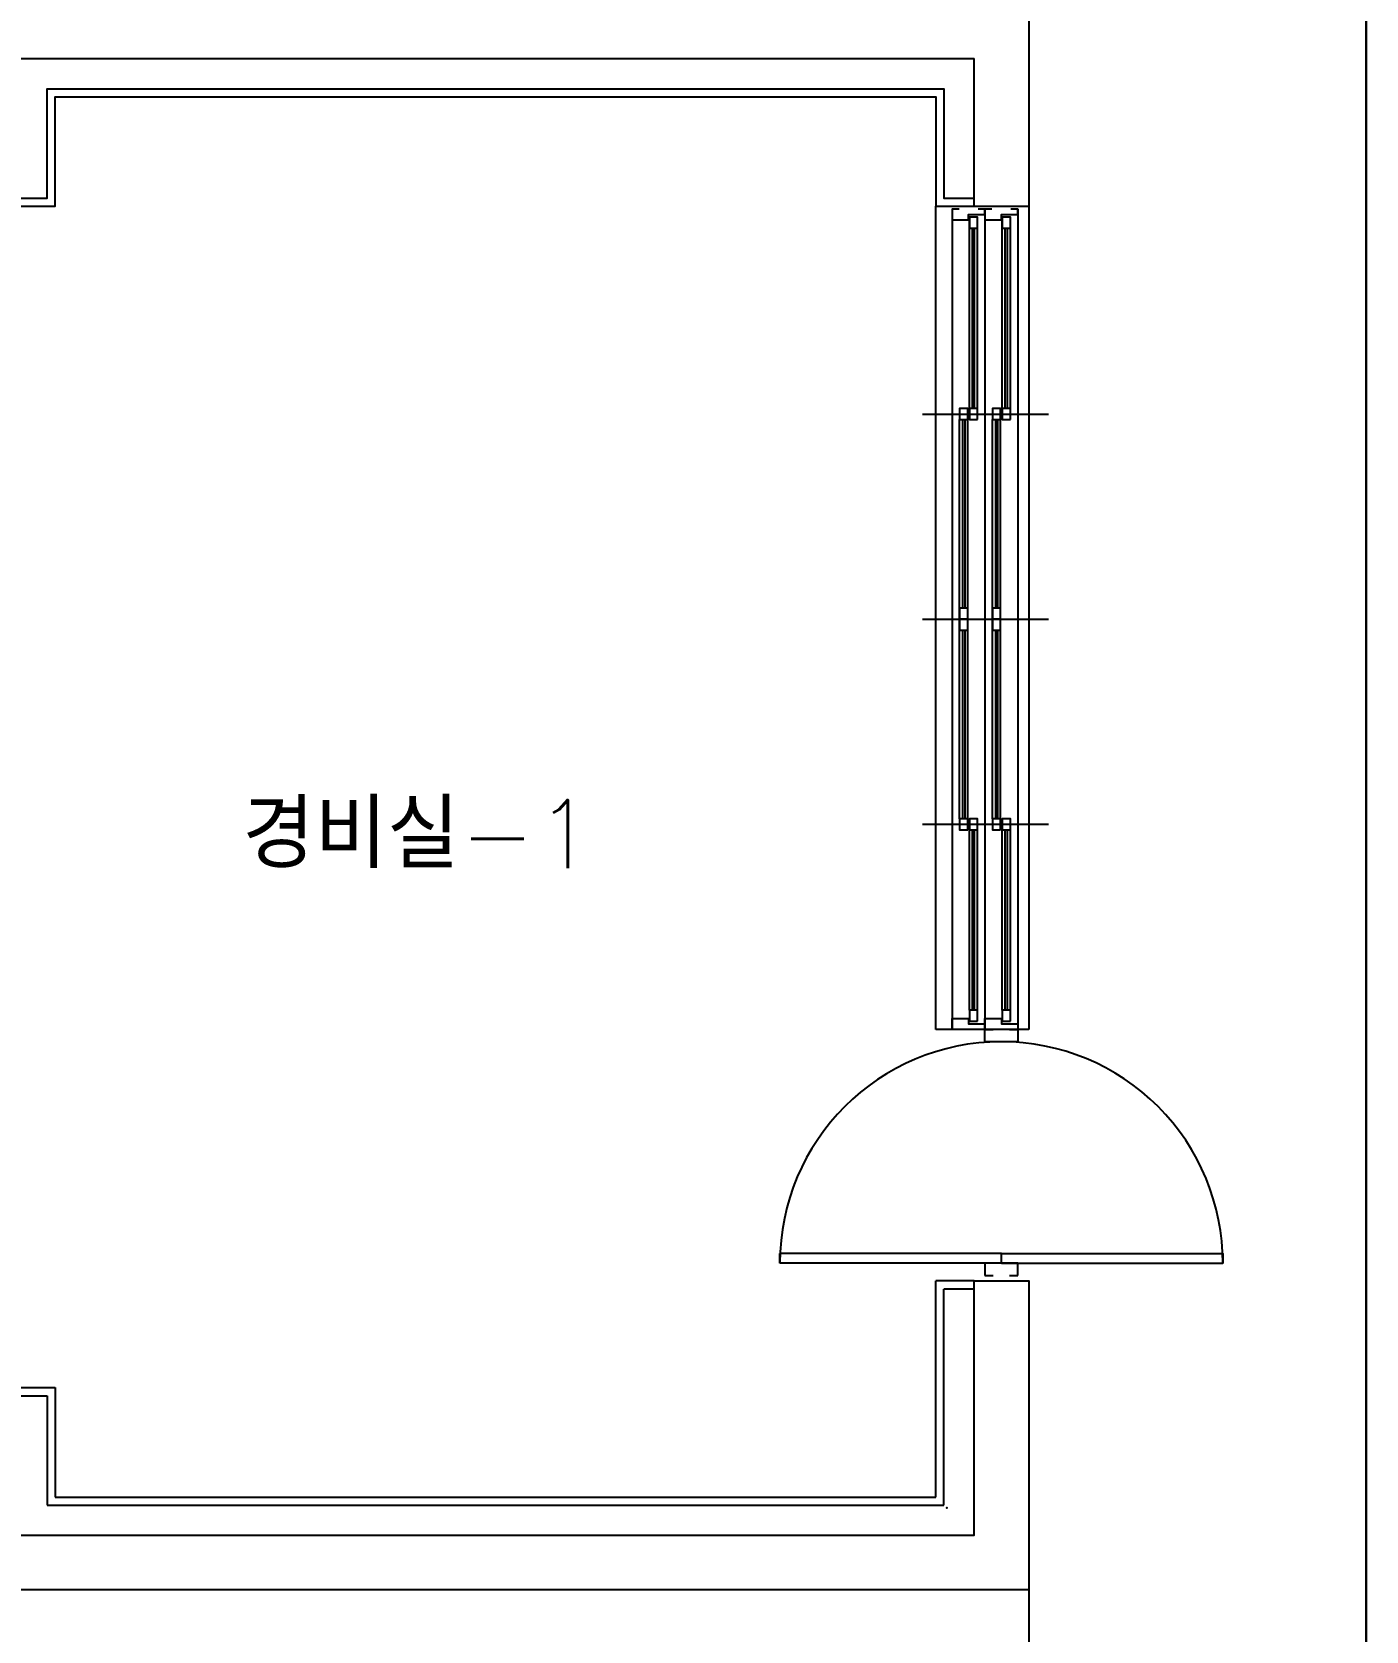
# Model space of a CAD drawing. Header units: millimetres. Extents: x 116443 to 620443, y -399357 to -63957.
# Drawn here: x 394740 to 399618, y -174211 to -168363 of the extents above; entities that cross this region are included whole.
import ezdxf
from ezdxf.enums import TextEntityAlignment as Align

# ---------------------------------------------------------------- set-up
doc = ezdxf.new("R2010")
doc.units = ezdxf.units.MM
doc.header["$LTSCALE"] = 600
doc.layers.add('z', color=8, linetype='Continuous')
doc.layers.add('레이스웨이', color=6, linetype='Continuous')
doc.styles.add('GHS', font='romans.shx', dxfattribs={"bigfont": 'ghs.shx'})

msp = doc.modelspace()

# ---------------------------------------------------------------- linework, layer by layer
at = {"layer": 'z', "color": 8, "linetype": 'Continuous'}
for p, q in [((398384.9, -168260.7), (398384.9, -169000.7)), ((398184.9, -169000.7), (398184.9, -168460.7)), ((398184.9, -169000.7), (398384.9, -169000.7))]:
    msp.add_line(p, q, dxfattribs=at)
at = {"layer": 'z', "color": 8}
for p, q in [((394684.9, -168460.7), (398184.9, -168460.7)), ((398044.9, -172010.7), (398044.9, -169000.7)), ((398104.9, -169010.7), (398104.9, -172010.7)), ((398167.9, -169740.7), (398167.9, -169040.7)), ((398224.9, -169010.7), (398224.9, -172010.7)), ((398224.9, -169010.7), (398224.9, -172010.7)), ((398287.9, -169740.7), (398287.9, -169040.7)), ((398344.9, -169010.7), (398344.9, -172010.7)), ((398384.9, -169000.7), (398384.9, -172010.7)), ((398178.9, -169740.7), (398178.9, -169080.7)), ((398186.9, -169740.7), (398186.9, -169080.7)), ((398197.9, -169740.7), (398197.9, -169080.7)), ((398298.9, -169740.7), (398298.9, -169080.7)), ((398306.9, -169740.7), (398306.9, -169080.7)), ((398317.9, -169740.7), (398317.9, -169080.7)), ((397996.8, -169760.7), (398337.5, -169760.7)), ((398116.8, -169760.7), (398457.5, -169760.7)), ((398131.9, -171240.7), (398131.9, -169780.7)), ((398142.9, -169780.7), (398142.9, -170470.7)), ((398150.9, -169780.7), (398150.9, -170470.7)), ((398161.9, -171240.7), (398161.9, -169780.7)), ((398251.9, -171240.7), (398251.9, -169780.7)), ((398262.9, -169780.7), (398262.9, -170470.7)), ((398270.9, -169780.7), (398270.9, -170470.7)), ((398281.9, -171240.7), (398281.9, -169780.7)), ((397996.8, -170510.7), (398337.5, -170510.7)), ((398116.8, -170510.7), (398457.5, -170510.7)), ((398142.9, -170550.7), (398142.9, -171240.7)), ((398150.9, -170550.7), (398150.9, -171240.7)), ((398262.9, -170550.7), (398262.9, -171240.7)), ((398270.9, -170550.7), (398270.9, -171240.7)), ((397996.8, -171260.7), (398337.5, -171260.7)), ((398116.8, -171260.7), (398457.5, -171260.7)), ((398167.9, -171940.7), (398167.9, -171240.7)), ((398287.9, -171940.7), (398287.9, -171240.7)), ((398178.9, -171940.7), (398178.9, -171280.7)), ((398186.9, -171940.7), (398186.9, -171280.7)), ((398197.9, -171940.7), (398197.9, -171280.7)), ((398298.9, -171940.7), (398298.9, -171280.7)), ((398306.9, -171940.7), (398306.9, -171280.7)), ((398317.9, -171940.7), (398317.9, -171280.7)), ((398384.9, -172010.7), (398044.9, -172010.7)), ((398224.9, -172055.7), (398224.9, -172010.7)), ((398224.9, -172010.7), (398254.9, -172010.7)), ((398314.9, -172010.7), (398344.9, -172010.7)), ((398344.9, -172010.7), (398344.9, -172055.7)), ((398344.9, -172055.7), (398224.9, -172055.7)), ((398284.9, -172830.7), (397474.9, -172830.7)), ((397474.9, -172865.7), (397474.9, -172830.7)), ((398284.9, -172865.7), (398284.9, -172830.7)), ((398284.9, -172865.7), (397474.9, -172865.7)), ((398344.9, -172865.7), (398224.9, -172865.7)), ((398224.9, -172865.7), (398224.9, -172910.7)), ((398344.9, -172910.7), (398344.9, -172865.7)), ((398184.9, -172930.7), (398044.9, -172930.7)), ((398044.9, -173320.7), (398044.9, -172930.7)), ((398184.9, -172960.7), (398074.9, -172960.7)), ((398074.9, -173350.7), (398074.9, -172960.7)), ((398224.9, -172910.7), (398254.9, -172910.7)), ((398314.9, -172910.7), (398344.9, -172910.7)), ((393944.9, -173320.7), (394824.9, -173320.7)), ((393974.9, -173350.7), (394794.9, -173350.7)), ((394794.9, -173350.7), (394794.9, -173750.7)), ((394824.9, -173320.7), (394824.9, -173720.7)), ((398044.9, -173720.7), (398044.9, -173320.7)), ((398074.9, -173750.7), (398074.9, -173350.7)), ((394824.9, -173720.7), (398044.9, -173720.7)), ((394794.9, -173750.7), (398074.9, -173750.7)), ((398384.9, -174060.7), (398384.9, -221860.7))]:
    msp.add_line(p, q, dxfattribs=at)
at = {"layer": 'z', "color": 8, "flags": 128}
for points in [[(393984.9, -168970.7), (394794.9, -168970.7), (394794.9, -168570.7), (398074.9, -168570.7), (398074.9, -168970.7), (398184.9, -168970.7)], [(393984.9, -169000.7), (394824.9, -169000.7), (394824.9, -168600.7), (398044.9, -168600.7), (398044.9, -169000.7), (398184.9, -169000.7)], [(398129.9, -169010.7), (398104.9, -169010.7), (398104.9, -169050.7), (398164.9, -169050.7), (398164.9, -169030.7), (398224.9, -169030.7), (398224.9, -169010.7), (398199.9, -169010.7)], [(398249.9, -169010.7), (398224.9, -169010.7), (398224.9, -169050.7), (398284.9, -169050.7), (398284.9, -169030.7), (398344.9, -169030.7), (398344.9, -169010.7), (398319.9, -169010.7)], [(398129.9, -172010.7), (398104.9, -172010.7), (398104.9, -171970.7), (398164.9, -171970.7), (398164.9, -171990.7), (398224.9, -171990.7), (398224.9, -172010.7), (398199.9, -172010.7)], [(398249.9, -172010.7), (398224.9, -172010.7), (398224.9, -171970.7), (398284.9, -171970.7), (398284.9, -171990.7), (398344.9, -171990.7), (398344.9, -172010.7), (398319.9, -172010.7)]]:
    msp.add_lwpolyline(points, dxfattribs=at)
for points in [[(398197.9, -169080.7), (398197.9, -169040.7), (398167.9, -169040.7), (398167.9, -169080.7)], [(398317.9, -169080.7), (398317.9, -169040.7), (398287.9, -169040.7), (398287.9, -169080.7)], [(398161.9, -169780.7), (398161.9, -169740.7), (398131.9, -169740.7), (398131.9, -169780.7)], [(398197.9, -169780.7), (398197.9, -169740.7), (398167.9, -169740.7), (398167.9, -169780.7)], [(398281.9, -169780.7), (398281.9, -169740.7), (398251.9, -169740.7), (398251.9, -169780.7)], [(398317.9, -169780.7), (398317.9, -169740.7), (398287.9, -169740.7), (398287.9, -169780.7)], [(398161.9, -170510.7), (398161.9, -170470.7), (398131.9, -170470.7), (398131.9, -170510.7)], [(398161.9, -170550.7), (398161.9, -170510.7), (398131.9, -170510.7), (398131.9, -170550.7)], [(398281.9, -170510.7), (398281.9, -170470.7), (398251.9, -170470.7), (398251.9, -170510.7)], [(398281.9, -170550.7), (398281.9, -170510.7), (398251.9, -170510.7), (398251.9, -170550.7)], [(398161.9, -171280.7), (398161.9, -171240.7), (398131.9, -171240.7), (398131.9, -171280.7)], [(398197.9, -171280.7), (398197.9, -171240.7), (398167.9, -171240.7), (398167.9, -171280.7)], [(398281.9, -171280.7), (398281.9, -171240.7), (398251.9, -171240.7), (398251.9, -171280.7)], [(398317.9, -171280.7), (398317.9, -171240.7), (398287.9, -171240.7), (398287.9, -171280.7)], [(398197.9, -171980.7), (398197.9, -171940.7), (398167.9, -171940.7), (398167.9, -171980.7)], [(398317.9, -171980.7), (398317.9, -171940.7), (398287.9, -171940.7), (398287.9, -171980.7)]]:
    msp.add_lwpolyline(points, close=True, dxfattribs=at)
at = {"layer": 'z', "color": 8}
msp.add_lwpolyline([(398284.9, -172865.7), (399094.9, -172865.7, 0.414214), (398284.9, -172055.7, 0.414214)], format="xyb", dxfattribs=at)
msp.add_lwpolyline([(398284.9, -172865.7), (398284.9, -172830.7), (399094.9, -172830.7), (399094.9, -172865.7)], dxfattribs=at)
at = {"layer": 'z', "color": 8, "linetype": 'Continuous', "flags": 128}
msp.add_lwpolyline([(394684.9, -173860.7), (398184.9, -173860.7), (398184.9, -172930.7), (398384.9, -172930.7), (398384.9, -174060.7), (388494.9, -174060.7)], dxfattribs=at)
at = {"layer": 'z', "color": 8}
msp.add_arc((398284.9, -172865.7), 810, 90, 180, dxfattribs=at)
at = {"layer": 'z', "color": 8, "linetype": 'Continuous'}
msp.add_point((398084.9, -173760.7), dxfattribs=at)
at = {"layer": '레이스웨이', "color": 6, "lineweight": 30}
msp.add_line((399618.3, -168028.7), (399618.3, -225753.4), dxfattribs=at)

# ---------------------------------------------------------------- texts
at = {"layer": 'z', "color": 8, "style": 'GHS'}
msp.add_text('경비실-1', height=250, dxfattribs=at).set_placement((396152.6, -171171.2), align=Align.TOP_CENTER)

doc.saveas('drawing.dxf')
